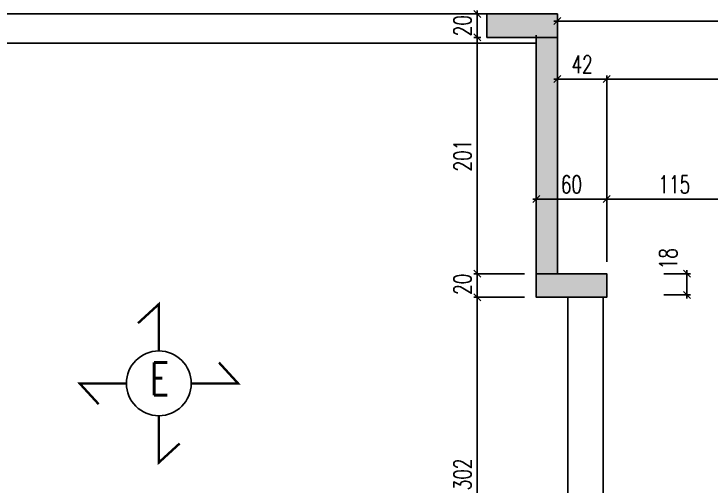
# Model space of a CAD drawing. Extents: x 307 to 786, y -197 to -94.
# Drawn here: x 406.1 to 412.03, y -168.88 to -164.86 of the extents above; entities that cross this region are included whole.
import ezdxf
from ezdxf.enums import TextEntityAlignment as Align

# ---------------------------------------------------------------- set-up
doc = ezdxf.new("R2010")
doc.units = 0
doc.header["$LTSCALE"] = 0.5
doc.header["$MEASUREMENT"] = 0
doc.layers.get('DEFPOINTS').update_dxf_attribs({"linetype": 'CONTINUOUS'})
for name, color, linetype in [('COTATION', 7, 'CONTINUOUS'), ('MURS', 3, 'CONTINUOUS'), ('PLANCHER', 7, 'CONTINUOUS'), ('POCHAGE', 254, 'CONTINUOUS'), ('POTEAUX', 1, 'CONTINUOUS'), ('POUTRES', 2, 'CONTINUOUS')]:
    doc.layers.add(name, color=color, linetype=linetype)
doc.styles.add('ROMANS8', font='romans.shx', dxfattribs={"width": 0.7})
doc.styles.get("Standard").update_dxf_attribs({"font": 'txt.shx'})
doc.dimstyles.new('COT50 cm', dxfattribs={"dimtxt": 0.15, "dimasz": 0.06, "dimexe": 0.03, "dimexo": 0.1, "dimgap": 0.05, "dimtad": 1, "dimdec": 0, "dimlfac": 100, "dimzin": 0, "dimdsep": 46, "dimtxsty": 'ROMANS8', "dimblk1": 'OBLIQUE', "dimblk2": 'OBLIQUE', "dimsah": 1, "dimcen": 0.03, "dimdle": 0.03, "dimclrt": 1, "dimadec": 0, "dimazin": 0, "dimtfac": 1, "dimtdec": 0, "dimtmove": 0, "dimatfit": 3, "dimfxl": 1, "dimfxlon": 1, "dimtolj": 1, "dimtzin": 0, "dimlwd": -1, "dimlwe": -1, "dimarcsym": 0})

# ---------------------------------------------------------------- blocks, each defined once
blk = doc.blocks.new('_Oblique')
at = {"layer": 'COTATION', "color": 0, "lineweight": -2}
blk.add_line((-0.5, -0.5), (0.5, 0.5), dxfattribs=at)
blk = doc.blocks.new('*D855')
at = {"layer": 'COTATION', "color": 0, "transparency": 16777216}
for p, q in [((410.6899, -165.4155), (411.1697, -165.4155)), ((410.7199, -166.0259), (410.7199, -165.3855)), ((411.1397, -166.4155), (411.1397, -165.3855))]:
    blk.add_line(p, q, dxfattribs=at)
at = {"layer": 'DEFPOINTS', "color": 0, "transparency": 16777216}
for p in [(411.1397, -165.4155), (410.7199, -166.1259), (411.1397, -166.5596)]:
    blk.add_point(p, dxfattribs=at)
at = {"layer": 'COTATION', "color": 0, "transparency": 16777216, "xscale": 0.06, "yscale": 0.06, "zscale": 0.06, "rotation": 180}
blk.add_blockref('_Oblique', (410.7199, -165.4155), dxfattribs=at)
at = {"layer": 'COTATION', "color": 0, "transparency": 16777216, "xscale": 0.06, "yscale": 0.06, "zscale": 0.06}
blk.add_blockref('_Oblique', (411.1397, -165.4155), dxfattribs=at)
at = {"layer": 'COTATION', "color": 1, "transparency": 16777216, "insert": (410.9298, -165.2905), "char_height": 0.15, "attachment_point": 5, "style": 'ROMANS8'}
blk.add_mtext('\\A1;42', dxfattribs=at)
blk = doc.blocks.new('*D856')
at = {"layer": 'COTATION', "color": 0, "transparency": 16777216}
for p, q in [((411.1097, -165.4155), (417.0192, -165.4155)), ((411.1397, -166.4155), (411.1397, -165.3855)), ((416.9892, -166.4155), (416.9892, -165.3855))]:
    blk.add_line(p, q, dxfattribs=at)
at = {"layer": 'DEFPOINTS', "color": 0, "transparency": 16777216}
for p in [(416.9892, -165.4155), (411.1397, -166.5596), (416.9892, -167.0713)]:
    blk.add_point(p, dxfattribs=at)
at = {"layer": 'COTATION', "color": 0, "transparency": 16777216, "xscale": 0.06, "yscale": 0.06, "zscale": 0.06, "rotation": 180}
blk.add_blockref('_Oblique', (411.1397, -165.4155), dxfattribs=at)
at = {"layer": 'COTATION', "color": 0, "transparency": 16777216, "xscale": 0.06, "yscale": 0.06, "zscale": 0.06}
blk.add_blockref('_Oblique', (416.9892, -165.4155), dxfattribs=at)
at = {"layer": 'COTATION', "color": 1, "transparency": 16777216, "insert": (414.0644, -165.2905), "char_height": 0.15, "attachment_point": 5, "style": 'ROMANS8'}
blk.add_mtext('\\A1;585', dxfattribs=at)
blk = doc.blocks.new('*D883')
at = {"layer": 'COTATION', "color": 0, "transparency": 16777216}
for p, q in [((432.9068, -165.9222), (432.9068, -164.8922)), ((410.6899, -164.9222), (432.9368, -164.9222)), ((410.7199, -164.9222), (410.7199, -164.9522))]:
    blk.add_line(p, q, dxfattribs=at)
at = {"layer": 'DEFPOINTS', "color": 0, "transparency": 16777216}
for p in [(410.7199, -164.8613), (432.9068, -164.9222), (432.9068, -167.0713)]:
    blk.add_point(p, dxfattribs=at)
at = {"layer": 'COTATION', "color": 0, "transparency": 16777216, "xscale": 0.06, "yscale": 0.06, "zscale": 0.06, "rotation": 180}
blk.add_blockref('_Oblique', (410.7199, -164.9222), dxfattribs=at)
at = {"layer": 'COTATION', "color": 0, "transparency": 16777216, "xscale": 0.06, "yscale": 0.06, "zscale": 0.06}
blk.add_blockref('_Oblique', (432.9068, -164.9222), dxfattribs=at)
at = {"layer": 'COTATION', "color": 1, "transparency": 16777216, "insert": (421.8134, -164.7972), "char_height": 0.15, "attachment_point": 5, "style": 'ROMANS8'}
blk.add_mtext('\\A1;2219', dxfattribs=at)
blk = doc.blocks.new('*D903')
at = {"layer": 'COTATION', "color": 0, "transparency": 16777216}
for p, q in [((410.5099, -166.4368), (411.1697, -166.4368)), ((410.5399, -166.9713), (410.5399, -166.4068)), ((411.1397, -166.9713), (411.1397, -166.4068))]:
    blk.add_line(p, q, dxfattribs=at)
at = {"layer": 'DEFPOINTS', "color": 0, "transparency": 16777216}
for p in [(411.1397, -166.4368), (410.5399, -167.0713), (411.1397, -167.0713)]:
    blk.add_point(p, dxfattribs=at)
at = {"layer": 'COTATION', "color": 0, "transparency": 16777216, "xscale": 0.06, "yscale": 0.06, "zscale": 0.06, "rotation": 180}
blk.add_blockref('_Oblique', (410.5399, -166.4368), dxfattribs=at)
at = {"layer": 'COTATION', "color": 0, "transparency": 16777216, "xscale": 0.06, "yscale": 0.06, "zscale": 0.06}
blk.add_blockref('_Oblique', (411.1397, -166.4368), dxfattribs=at)
at = {"layer": 'COTATION', "color": 1, "transparency": 16777216, "insert": (410.8398, -166.3118), "char_height": 0.15, "attachment_point": 5, "style": 'ROMANS8'}
blk.add_mtext('\\A1;60', dxfattribs=at)
blk = doc.blocks.new('*D904')
at = {"layer": 'COTATION', "color": 0, "transparency": 16777216}
for p, q in [((411.1097, -166.4368), (412.3196, -166.4368)), ((411.1397, -166.9713), (411.1397, -166.4068)), ((412.2896, -166.7324), (412.2896, -166.4068))]:
    blk.add_line(p, q, dxfattribs=at)
at = {"layer": 'DEFPOINTS', "color": 0, "transparency": 16777216}
for p in [(412.2896, -166.4368), (412.2896, -166.8324), (411.1397, -167.0713)]:
    blk.add_point(p, dxfattribs=at)
at = {"layer": 'COTATION', "color": 0, "transparency": 16777216, "xscale": 0.06, "yscale": 0.06, "zscale": 0.06, "rotation": 180}
blk.add_blockref('_Oblique', (411.1397, -166.4368), dxfattribs=at)
at = {"layer": 'COTATION', "color": 0, "transparency": 16777216, "xscale": 0.06, "yscale": 0.06, "zscale": 0.06}
blk.add_blockref('_Oblique', (412.2896, -166.4368), dxfattribs=at)
at = {"layer": 'COTATION', "color": 1, "transparency": 16777216, "insert": (411.7146, -166.3118), "char_height": 0.15, "attachment_point": 5, "style": 'ROMANS8'}
blk.add_mtext('\\A1;115', dxfattribs=at)
blk = doc.blocks.new('*D1220')
at = {"layer": 'COTATION', "color": 0, "transparency": 16777216}
for p, q in [((410.0378, -170.3163), (410.0378, -167.2413)), ((410.4397, -167.2713), (410.0078, -167.2713)), ((410.5708, -170.2863), (410.0078, -170.2863))]:
    blk.add_line(p, q, dxfattribs=at)
at = {"layer": 'DEFPOINTS', "color": 0, "transparency": 16777216}
for p in [(410.0378, -167.2713), (410.5397, -167.2713), (410.6708, -170.2863)]:
    blk.add_point(p, dxfattribs=at)
at = {"layer": 'COTATION', "color": 0, "transparency": 16777216, "xscale": 0.06, "yscale": 0.06, "zscale": 0.06}
for p, rotation in [((410.0378, -167.2713), 90), ((410.0378, -170.2863), 270)]:
    blk.add_blockref('_Oblique', p, dxfattribs=dict(at, rotation=rotation))
at = {"layer": 'COTATION', "color": 1, "transparency": 16777216, "insert": (409.9128, -168.7788), "char_height": 0.15, "attachment_point": 5, "rotation": 90, "style": 'ROMANS8'}
blk.add_mtext('\\A1;302', dxfattribs=at)
blk = doc.blocks.new('*D1221')
at = {"layer": 'COTATION', "color": 0, "transparency": 16777216}
for p, q in [((410.4397, -167.0713), (410.0078, -167.0713)), ((410.0378, -167.3013), (410.0378, -167.0413)), ((410.4397, -167.2713), (410.0078, -167.2713))]:
    blk.add_line(p, q, dxfattribs=at)
at = {"layer": 'DEFPOINTS', "color": 0, "transparency": 16777216}
for p in [(410.0378, -167.0713), (410.5397, -167.0713), (410.5397, -167.2713)]:
    blk.add_point(p, dxfattribs=at)
at = {"layer": 'COTATION', "color": 0, "transparency": 16777216, "xscale": 0.06, "yscale": 0.06, "zscale": 0.06}
for p, rotation in [((410.0378, -167.0713), 90), ((410.0378, -167.2713), 270)]:
    blk.add_blockref('_Oblique', p, dxfattribs=dict(at, rotation=rotation))
at = {"layer": 'COTATION', "color": 1, "transparency": 16777216, "insert": (409.9128, -167.1613), "char_height": 0.15, "attachment_point": 5, "rotation": 90, "style": 'ROMANS8'}
blk.add_mtext('\\A1;20', dxfattribs=at)
blk = doc.blocks.new('*D1222')
at = {"layer": 'COTATION', "color": 0, "transparency": 16777216}
for p, q in [((410.0676, -165.0613), (410.0078, -165.0613)), ((410.0378, -167.1013), (410.0378, -165.0313)), ((410.4397, -167.0713), (410.0078, -167.0713))]:
    blk.add_line(p, q, dxfattribs=at)
at = {"layer": 'DEFPOINTS', "color": 0, "transparency": 16777216}
for p in [(410.0378, -165.0613), (410.1676, -165.0613), (410.5397, -167.0713)]:
    blk.add_point(p, dxfattribs=at)
at = {"layer": 'COTATION', "color": 0, "transparency": 16777216, "xscale": 0.06, "yscale": 0.06, "zscale": 0.06}
for p, rotation in [((410.0378, -165.0613), 90), ((410.0378, -167.0713), 270)]:
    blk.add_blockref('_Oblique', p, dxfattribs=dict(at, rotation=rotation))
at = {"layer": 'COTATION', "color": 1, "transparency": 16777216, "insert": (409.9128, -166.0663), "char_height": 0.15, "attachment_point": 5, "rotation": 90, "style": 'ROMANS8'}
blk.add_mtext('\\A1;201', dxfattribs=at)
blk = doc.blocks.new('*D1223')
at = {"layer": 'COTATION', "color": 0, "transparency": 16777216}
for p, q in [((410.0378, -165.0913), (410.0378, -164.8313)), ((410.0676, -164.8613), (410.0078, -164.8613)), ((410.0676, -165.0613), (410.0078, -165.0613))]:
    blk.add_line(p, q, dxfattribs=at)
at = {"layer": 'DEFPOINTS', "color": 0, "transparency": 16777216}
for p in [(410.0378, -164.8613), (410.1676, -164.8613), (410.1676, -165.0613)]:
    blk.add_point(p, dxfattribs=at)
at = {"layer": 'COTATION', "color": 0, "transparency": 16777216, "xscale": 0.06, "yscale": 0.06, "zscale": 0.06}
for p, rotation in [((410.0378, -164.8613), 90), ((410.0378, -165.0613), 270)]:
    blk.add_blockref('_Oblique', p, dxfattribs=dict(at, rotation=rotation))
at = {"layer": 'COTATION', "color": 1, "transparency": 16777216, "insert": (409.9128, -164.9613), "char_height": 0.15, "attachment_point": 5, "rotation": 90, "style": 'ROMANS8'}
blk.add_mtext('\\A1;20', dxfattribs=at)
blk = doc.blocks.new('*D1612')
at = {"layer": 'COTATION', "color": 0, "transparency": 16777216}
for p, q in [((411.6243, -167.0713), (411.8513, -167.0713)), ((411.8213, -167.2813), (411.8213, -167.0413)), ((411.6243, -167.2513), (411.8513, -167.2513))]:
    blk.add_line(p, q, dxfattribs=at)
at = {"layer": 'DEFPOINTS', "color": 0, "transparency": 16777216}
for p in [(411.5243, -167.0713), (411.8213, -167.0713), (411.5243, -167.2513)]:
    blk.add_point(p, dxfattribs=at)
at = {"layer": 'COTATION', "color": 0, "transparency": 16777216, "xscale": 0.06, "yscale": 0.06, "zscale": 0.06}
for p, rotation in [((411.8213, -167.0713), 90), ((411.8213, -167.2513), 270)]:
    blk.add_blockref('_Oblique', p, dxfattribs=dict(at, rotation=rotation))
at = {"layer": 'COTATION', "color": 1, "transparency": 16777216, "insert": (411.6629, -166.9442), "char_height": 0.15, "attachment_point": 5, "rotation": 90, "style": 'ROMANS8'}
blk.add_mtext('\\A1;18', dxfattribs=at)

msp = doc.modelspace()

# ---------------------------------------------------------------- hatches: boundary and pattern name
at = {"layer": 'POCHAGE'}
h = msp.add_hatch(color=256, dxfattribs=at)
h.dxf.hatch_style = 1
h.paths.add_polyline_path([(410.7199, -165.0613), (410.5399, -165.0613), (410.5399, -167.0713), (410.7199, -167.0713)])
at = {"layer": 'POTEAUX'}
h = msp.add_hatch(color=256, dxfattribs=at)
h.dxf.hatch_style = 1
h.paths.add_polyline_path([(410.1199, -164.8613), (410.7199, -164.8613), (410.7199, -165.0613), (410.1199, -165.0613)])
h = msp.add_hatch(color=256, dxfattribs=at)
h.dxf.hatch_style = 1
h.paths.add_polyline_path([(410.5399, -167.0713), (411.1397, -167.0713), (411.1397, -167.2713), (410.5399, -167.2713)])

# ---------------------------------------------------------------- linework, layer by layer
at = {"layer": 'MURS'}
for p, q in [((410.7199, -164.8613), (410.7199, -167.0713)), ((410.5399, -165.0413), (410.5399, -167.2513))]:
    msp.add_line(p, q, dxfattribs=at)
at = {"layer": 'PLANCHER', "color": 1, "const_width": 0.02}
for points in [[(407.3298, -167.7283), (407.3298, -167.3303), (407.1526, -167.4926)], [(407.6055, -168.004), (408.0035, -168.004), (407.8412, -167.8268)], [(407.0541, -168.004), (406.656, -168.004), (406.8183, -168.1812)], [(407.3298, -168.2797), (407.3298, -168.6778), (407.507, -168.5155)]]:
    msp.add_lwpolyline(points, dxfattribs=at)
at = {"layer": 'PLANCHER', "color": 1}
msp.add_circle((407.3298, -168.004), 0.2757, dxfattribs=at)
at = {"layer": 'POTEAUX'}
for points in [[(410.1199, -164.8613), (410.7199, -164.8613), (410.7199, -165.0613), (410.1199, -165.0613)], [(410.5399, -167.0713), (411.1397, -167.0713), (411.1397, -167.2713), (410.5399, -167.2713)]]:
    msp.add_lwpolyline(points, close=True, dxfattribs=at)
at = {"layer": 'POUTRES'}
for p, q in [((404.2099, -164.8613), (410.1199, -164.8613)), ((404.2099, -165.1113), (410.5399, -165.1113))]:
    msp.add_line(p, q, dxfattribs=at)
for points in [[(410.8097, -167.2713), (410.8097, -171.4263)], [(411.1097, -167.2713), (411.1097, -171.4263)]]:
    msp.add_lwpolyline(points, dxfattribs=at)

# ---------------------------------------------------------------- texts
at = {"layer": 'PLANCHER', "color": 1, "width": 0.7}
msp.add_text('E', height=0.28, dxfattribs=at).set_placement((407.3376, -167.9653), align=Align.MIDDLE)

# ---------------------------------------------------------------- dimensions: what is measured, and where the dimension line sits
at = {"layer": 'COTATION'}
for base, p1, p2, picture, middle in [((432.9068, -164.9222), (410.7199, -164.8613), (432.9068, -167.0713), '*D883', (421.8134, -164.7972)), ((411.1397, -165.4155), (410.7199, -166.1259), (411.1397, -166.5596), '*D855', (410.9298, -165.2905)), ((411.1397, -166.4368), (410.5399, -167.0713), (411.1397, -167.0713), '*D903', (410.8398, -166.3118))]:
    dim = msp.add_linear_dim(base=base, p1=p1, p2=p2, dimstyle='COT50 cm', dxfattribs=at)
    dim.commit()
    dim.dimension.update_dxf_attribs({"geometry": picture, "text_midpoint": middle})
for base, p1, p2, picture, middle in [((410.0378, -164.8613), (410.1676, -165.0613), (410.1676, -164.8613), '*D1223', (410.0378, -164.9613)), ((411.8213, -167.0713), (411.5243, -167.2513), (411.5243, -167.0713), '*D1612', (411.7879, -166.9442)), ((410.0378, -167.0713), (410.5397, -167.2713), (410.5397, -167.0713), '*D1221', (410.0378, -167.1613))]:
    dim = msp.add_linear_dim(base=base, p1=p1, p2=p2, angle=90, dimstyle='COT50 cm', override={"dimtmove": 1}, dxfattribs=at)
    dim.commit()
    dim.dimension.update_dxf_attribs({"geometry": picture, "text_midpoint": middle, "dimtype": 160})
for base, p1, p2, picture, middle in [((410.0378, -165.0613), (410.5397, -167.0713), (410.1676, -165.0613), '*D1222', (409.9128, -166.0663)), ((410.03778, -167.27126), (410.67078, -170.28627), (410.53965, -167.27126), '*D1220', (409.91278, -168.77877))]:
    dim = msp.add_linear_dim(base=base, p1=p1, p2=p2, angle=90, dimstyle='COT50 cm', override={"dimtmove": 1}, dxfattribs=at)
    dim.commit()
    dim.dimension.update_dxf_attribs({"geometry": picture, "text_midpoint": middle})
for base, p1, p2, picture, middle in [((416.9892, -165.4155), (411.1397, -166.5596), (416.9892, -167.0713), '*D856', (414.0644, -165.2905)), ((412.2896, -166.4368), (411.1397, -167.0713), (412.2896, -166.8324), '*D904', (411.7146, -166.3118))]:
    dim = msp.add_linear_dim(base=base, p1=p1, p2=p2, dimstyle='COT50 cm', override={"dimtmove": 1}, dxfattribs=at)
    dim.commit()
    dim.dimension.update_dxf_attribs({"geometry": picture, "text_midpoint": middle})

doc.saveas('drawing.dxf')
